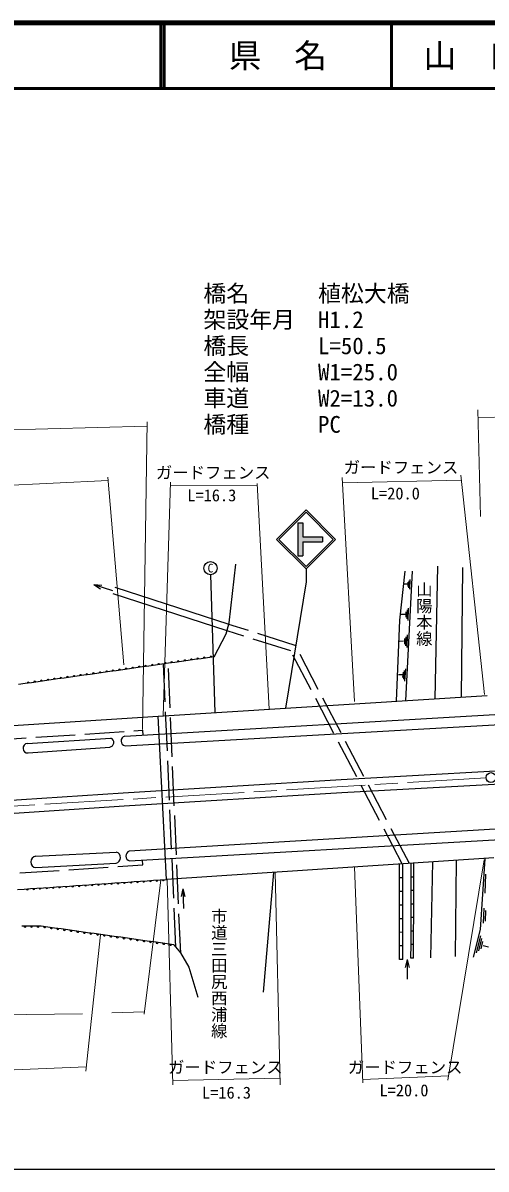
# Model space of a CAD drawing. Units: millimetres, scale not verified. Extents: x 40000 to 680000, y 20000 to 380000.
# Drawn here: x 276703 to 347427, y 205000 to 380000 of the extents above; entities that cross this region are included whole.
import ezdxf
from ezdxf.enums import TextEntityAlignment as Align

# ---------------------------------------------------------------- set-up
doc = ezdxf.new("R2010")
doc.units = ezdxf.units.MM
doc.header["$LTSCALE"] = 1000
doc.linetypes.add('CHAIN', pattern=[18.5, 12, -1.5, 3.5, -1.5])
doc.linetypes.add('DASHED', pattern=[7.5, 6, -1.5])
for name, color, linetype, lineweight in [('M-BGD', 7, 'Continuous', 25), ('M-BGD-EXST', 7, 'Continuous', 25), ('M-BMK', 2, 'CHAIN', 13), ('M-BMK-SRVR', 3, 'Continuous', 25), ('M-STR-HTXT', 7, 'Continuous', 13), ('M-STR-STR1', 1, 'Continuous', 25), ('M-STR-STRC', 7, 'Continuous', 25), ('M-TTL', 2, 'Continuous', 140), ('M-TTL-BAND', 7, 'Continuous', 25), ('M-TTL-LINE', 7, 'Continuous', 50)]:
    doc.layers.add(name, color=color, linetype=linetype, lineweight=lineweight)
doc.layers.add('M-BMK-HTXT', color=7, linetype='Continuous')
doc.layers.add('M-TTL-TXT', color=7, linetype='Continuous')
doc.styles.add('@ＭＳ ゴシック', font='')
doc.styles.add('ＭＳ ゴシック', font='')
doc.styles.get('@ＭＳ ゴシック').set_extended_font_data('@MS Gothic')
doc.styles.get('ＭＳ ゴシック').set_extended_font_data('MS Gothic')

msp = doc.modelspace()

# ---------------------------------------------------------------- hatches: boundary and pattern name
at = {"layer": 'M-STR-STRC'}
msp.add_hatch(color=256, dxfattribs=at).paths.add_polyline_path([(318682, 303650), (319432, 303650), (319432, 301525), (322432, 301525), (322432, 300775), (319432, 300775), (319432, 298650), (318682, 298650)])

# ---------------------------------------------------------------- linework, layer by layer
at = {"layer": 'M-BGD'}
for p, q in [((336157, 296291), (335113, 276539)), ((339645, 276824), (340058, 297076)), ((343846, 296829), (343620, 277074)), ((287513, 294266), (288747, 294178)), ((287513, 294266), (288560, 293608)), ((287513, 294266), (290364, 293333)), ((335390, 294285), (334945, 294296)), ((335496, 294595), (335463, 293971)), ((335640, 294800), (335585, 293760)), ((335785, 295005), (335708, 293549)), ((307884, 287195), (290475, 292847)), ((308193, 288146), (290783, 293798)), ((335546, 290655), (335500, 288758)), ((335053, 289694), (334466, 289677)), ((335180, 290103), (335161, 289290)), ((335363, 290379), (335331, 289024)), ((334833, 285580), (334206, 285571)), ((334968, 285993), (334948, 285171)), ((335163, 286270), (335130, 284900)), ((335357, 286547), (335312, 284629)), ((295942, 281802), (294946, 281661)), ((296937, 281943), (295942, 281802)), ((297933, 282084), (296937, 281943)), ((298929, 282225), (297933, 282084)), ((299924, 282366), (298929, 282225)), ((300920, 282507), (299924, 282366)), ((301916, 282648), (300920, 282507)), ((302912, 282789), (301916, 282648)), ((303907, 282929), (302912, 282789)), ((304903, 283070), (303907, 282929)), ((305899, 283211), (304903, 283070)), ((283993, 280111), (282997, 279970)), ((284989, 280252), (283993, 280111)), ((285985, 280393), (284989, 280252)), ((286980, 280534), (285985, 280393)), ((287976, 280675), (286980, 280534)), ((288972, 280815), (287976, 280675)), ((289967, 280956), (288972, 280815)), ((290963, 281097), (289967, 280956)), ((291959, 281238), (290963, 281097)), ((292955, 281379), (291959, 281238)), ((293950, 281520), (292955, 281379)), ((294946, 281661), (293950, 281520)), ((334605, 280456), (334045, 280478)), ((334744, 280849), (334689, 280055)), ((334930, 281107), (334839, 279785)), ((335117, 281365), (334989, 279514)), ((277023, 279124), (276028, 278983)), ((278019, 279265), (277023, 279124)), ((279015, 279406), (278019, 279265)), ((280010, 279547), (279015, 279406)), ((281006, 279688), (280010, 279547)), ((282002, 279829), (281006, 279688)), ((282997, 279970), (282002, 279829)), ((292254, 271095), (361756, 275164)), ((207958, 268418), (297353, 274161)), ((292310, 269647), (361946, 273605)), ((277354, 269998), (290124, 270791)), ((277481, 268530), (289967, 269435)), ((362727, 257752), (292943, 253560)), ((292991, 252039), (362835, 256117)), ((278654, 252794), (290964, 253390)), ((342772, 237471), (342920, 252131)), ((278687, 251021), (290931, 251700)), ((313449, 231990), (315041, 250305)), ((334215, 249453), (334218, 251561)), ((334715, 249452), (334719, 251594)), ((335983, 249575), (335987, 251677)), ((336383, 249574), (336387, 251703)), ((338998, 237277), (339315, 251895)), ((287755, 248489), (288745, 248556)), ((288745, 248556), (289735, 248624)), ((289735, 248624), (290724, 248691)), ((290724, 248691), (291714, 248758)), ((291714, 248758), (292703, 248826)), ((292703, 248826), (293693, 248893)), ((293693, 248893), (294682, 248961)), ((294682, 248961), (295672, 249028)), ((295672, 249028), (296662, 249096)), ((296662, 249096), (297651, 249163)), ((297651, 249163), (298641, 249230)), ((334211, 247377), (334215, 249453)), ((334715, 249452), (334215, 249453)), ((334711, 247376), (334715, 249452)), ((335979, 247516), (335983, 249575)), ((336383, 249574), (335983, 249575)), ((336379, 247516), (336383, 249574)), ((347293, 247134), (347409, 250008)), ((275881, 247680), (276870, 247747)), ((276870, 247747), (277860, 247815)), ((277860, 247815), (278849, 247882)), ((278849, 247882), (279839, 247949)), ((279839, 247949), (280829, 248017)), ((280829, 248017), (281818, 248084)), ((281818, 248084), (282808, 248152)), ((282808, 248152), (283797, 248219)), ((283797, 248219), (284787, 248287)), ((284787, 248287), (285776, 248354)), ((285776, 248354), (286766, 248421)), ((286766, 248421), (287755, 248489)), ((301105, 247806), (300845, 246597)), ((301105, 247806), (301445, 246617)), ((301105, 247806), (301205, 244808)), ((334207, 245300), (334211, 247377)), ((334711, 247376), (334211, 247377)), ((334707, 245300), (334711, 247376)), ((335975, 245458), (335979, 247516)), ((336379, 247516), (335979, 247516)), ((336375, 245457), (336379, 247516)), ((334203, 243224), (334207, 245300)), ((334707, 245300), (334207, 245300)), ((334703, 243223), (334707, 245300)), ((335972, 243399), (335975, 245458)), ((336375, 245457), (335975, 245458)), ((336372, 243399), (336375, 245457)), ((335968, 241341), (335972, 243399)), ((336372, 243399), (335972, 243399)), ((336368, 241340), (336372, 243399)), ((347037, 242533), (347111, 244840)), ((347332, 242856), (347385, 244504)), ((277524, 242076), (276531, 242070)), ((278517, 242082), (277524, 242076)), ((279510, 242088), (278517, 242082)), ((280521, 241946), (279510, 242088)), ((281532, 241804), (280521, 241946)), ((282543, 241662), (281532, 241804)), ((283553, 241521), (282543, 241662)), ((284564, 241379), (283553, 241521)), ((334200, 241148), (334203, 243224)), ((334703, 243223), (334203, 243224)), ((334700, 241147), (334703, 243223)), ((285575, 241237), (284564, 241379)), ((286586, 241095), (285575, 241237)), ((287596, 240954), (286586, 241095)), ((288607, 240812), (287596, 240954)), ((289618, 240670), (288607, 240812)), ((290629, 240528), (289618, 240670)), ((291640, 240386), (290629, 240528)), ((292650, 240245), (291640, 240386)), ((293661, 240103), (292650, 240245)), ((294672, 239961), (293661, 240103)), ((295683, 239819), (294672, 239961)), ((296693, 239678), (295683, 239819)), ((334196, 239072), (334200, 241148)), ((334700, 241147), (334200, 241148)), ((334696, 239071), (334700, 241147)), ((335964, 239282), (335968, 241341)), ((336368, 241340), (335968, 241341)), ((336364, 239281), (336368, 241340)), ((345963, 238019), (346636, 240628)), ((346313, 238327), (346794, 240191)), ((346663, 238636), (346951, 239754)), ((297704, 239536), (296693, 239678)), ((298715, 239394), (297704, 239536)), ((299726, 239252), (298715, 239394)), ((334192, 236996), (334196, 239072)), ((334696, 239071), (334196, 239072)), ((334692, 236995), (334696, 239071)), ((335960, 237224), (335964, 239282)), ((336364, 239281), (335964, 239282)), ((336360, 237223), (336364, 239281)), ((346976, 239152), (347821, 238938)), ((334692, 236995), (334192, 236996)), ((335388, 236983), (335086, 235784)), ((335388, 236983), (335383, 233983)), ((335388, 236983), (335686, 235783)), ((336360, 237223), (335960, 237224))]:
    msp.add_line(p, q, dxfattribs=at)
at = {"layer": 'M-BGD', "linetype": 'DASHED'}
for p, q in [((300053, 238863), (298184, 282119)), ((300791, 237983), (298881, 282218)), ((294972, 271997), (295015, 271256)), ((295017, 251460), (294976, 252155))]:
    msp.add_line(p, q, dxfattribs=at)
at = {"layer": 'M-BGD'}
for points in [[(305899, 283211), (307756, 286714), (308205, 288401), (309204, 297379)], [(333763, 276454), (334253, 288828), (335060, 296291)], [(132191, 257092), (143015, 255733), (151064, 255218), (159609, 255068), (176313, 255262), (203963, 256733), (248499, 259582), (292024, 262433), (325309, 264483), (359759, 266393), (397929, 268483), (433901, 269925), (433725, 269918)], [(131941, 254995), (142837, 253740), (150983, 253219), (159603, 253067), (176378, 253263), (204080, 254736), (248628, 257586), (292151, 260437), (325426, 262486), (359869, 264396), (398024, 266486), (433981, 267927), (444702, 268529)], [(347220, 252361), (346541, 241574), (345438, 237354)], [(299726, 239252), (300782, 237994), (302017, 235837), (303399, 231231)]]:
    msp.add_lwpolyline(points, dxfattribs=at)
at = {"layer": 'M-BGD', "linetype": 'DASHED'}
for points in [[(334630, 251588), (317599, 284128), (307884, 287195)], [(335721, 251659), (318294, 284957), (308142, 288162)], [(207958, 268418), (211318, 266550), (294972, 271997)], [(191178, 242150), (193924, 244759), (295017, 251460)]]:
    msp.add_lwpolyline(points, dxfattribs=at)
at = {"layer": 'M-BGD'}
for centre, radius, start, end in [((295446, 281713), 169, 14.40169, 181.71154), ((296442, 281854), 169, 14.40169, 181.71154), ((297438, 281995), 169, 14.40282, 181.70655), ((298434, 282136), 169, 14.39788, 181.71197), ((299429, 282277), 169, 14.40287, 181.70989), ((300425, 282418), 169, 14.40169, 181.71154), ((301421, 282559), 169, 14.40169, 181.71154), ((302416, 282700), 169, 14.40169, 181.71154), ((303412, 282841), 169, 14.40164, 181.70821), ((304408, 282981), 169, 14.39788, 181.71197), ((305403, 283122), 169, 14.40169, 181.71154), ((282502, 279881), 169, 14.40169, 181.71154), ((283498, 280022), 169, 14.40287, 181.70989), ((284494, 280163), 169, 14.40169, 181.71154), ((285489, 280304), 169, 14.40164, 181.70821), ((286485, 280445), 169, 14.39788, 181.71197), ((287481, 280586), 169, 14.40169, 181.71154), ((288476, 280727), 169, 14.40169, 181.71154), ((289472, 280867), 169, 14.40169, 181.71154), ((290468, 281008), 169, 14.40287, 181.70989), ((291464, 281149), 169, 14.40164, 181.70821), ((292459, 281290), 169, 14.39735, 181.7125), ((293455, 281431), 169, 14.40169, 181.71154), ((294451, 281572), 169, 14.40169, 181.71154), ((277524, 279176), 169, 14.40169, 181.71154), ((278519, 279317), 169, 14.40169, 181.71154), ((279515, 279458), 169, 14.40164, 181.70821), ((280511, 279599), 169, 14.39788, 181.71197), ((281507, 279740), 169, 14.40287, 181.70989), ((277452, 269267), 738, 97.61752, 272.29411), ((289874, 270133), 704, 277.55029, 69.22662), ((292426, 270376), 739, 103.49281, 260.90615), ((278794, 251910), 895, 99.01239, 263.12955), ((290731, 252550), 872, 283.20548, 74.5476), ((293219, 252808), 802, 110.18804, 253.46021), ((288249, 248539), 166, 189.45509, 358.33906), ((289239, 248606), 166, 189.45656, 358.33736), ((290228, 248673), 166, 189.45656, 358.33736), ((291218, 248741), 166, 189.45509, 358.33906), ((292207, 248808), 166, 189.45509, 358.33906), ((293197, 248876), 166, 189.45509, 358.33906), ((294187, 248943), 166, 189.45656, 358.33736), ((295176, 249011), 166, 189.4603, 358.33707), ((296166, 249078), 166, 189.45883, 358.33878), ((297155, 249145), 166, 189.45883, 358.33878), ((298145, 249213), 166, 189.45883, 358.33878), ((277364, 247797), 166, 189.45509, 358.33906), ((278354, 247864), 166, 189.45509, 358.33906), ((279343, 247932), 166, 189.45656, 358.33736), ((280333, 247999), 166, 189.45509, 358.33906), ((281322, 248067), 166, 189.45509, 358.33906), ((282312, 248134), 166, 189.45883, 358.33878), ((283301, 248201), 166, 189.45883, 358.33878), ((284291, 248269), 166, 189.4603, 358.33707), ((285281, 248336), 166, 189.4603, 358.33707), ((286270, 248404), 166, 189.45883, 358.33878), ((287260, 248471), 166, 189.45509, 358.33906), ((277028, 242090), 166, 185.95749, 354.70024), ((278021, 242095), 166, 185.96129, 354.69644), ((279014, 242101), 166, 185.96129, 354.69644), ((280019, 242038), 172, 179.20642, 344.82727), ((281029, 241896), 172, 179.20642, 344.82727), ((282040, 241754), 172, 179.20589, 344.8278), ((283051, 241613), 172, 179.20805, 344.82612), ((284062, 241471), 172, 179.20642, 344.82727), ((285073, 241329), 172, 179.20642, 344.82727), ((286083, 241187), 172, 179.20805, 344.82612), ((287094, 241046), 172, 179.20311, 344.82725), ((288105, 240904), 172, 179.20311, 344.82725), ((289116, 240762), 172, 179.20258, 344.82778), ((290126, 240620), 172, 179.20473, 344.82609), ((291137, 240479), 172, 179.20642, 344.82727), ((292148, 240337), 172, 179.20642, 344.82727), ((293159, 240195), 172, 179.20589, 344.8278), ((294169, 240053), 172, 179.20805, 344.82612), ((295180, 239912), 172, 179.20642, 344.82727), ((296191, 239770), 172, 179.20642, 344.82727), ((297202, 239628), 172, 179.20589, 344.8278), ((298213, 239486), 172, 179.20642, 344.82727), ((299223, 239345), 172, 179.20311, 344.82725)]:
    msp.add_arc(centre, radius, start, end, dxfattribs=at)
at = {"layer": 'M-BGD-EXST'}
msp.add_line((306037, 274694), (305405, 295743), dxfattribs=at)
msp.add_circle((305348, 296753), 1000, dxfattribs=at)
at = {"layer": 'M-BMK'}
msp.add_line((347420, 264733), (249136, 258846), dxfattribs=at)
at = {"layer": 'M-BMK-SRVR'}
msp.add_circle((348168, 264778), 750, dxfattribs=at)
at = {"layer": 'M-STR-HTXT'}
for p, q in [((527307, 322669), (346215, 319770)), ((346593, 304661), (346187, 320905)), ((295676, 319096), (294951, 272101)), ((295666, 318444), (155532, 314507)), ((289702, 310110), (220104, 306749)), ((289655, 310667), (292087, 281993)), ((298097, 274226), (299231, 309887)), ((327320, 276371), (325451, 310572)), ((325493, 309794), (343679, 310182)), ((343594, 310973), (347204, 277467)), ((299215, 309364), (312490, 309403)), ((312477, 309653), (314326, 275198)), ((347142, 252241), (341590, 218572)), ((315960, 217857), (315212, 250316)), ((328613, 218154), (327310, 251108)), ((297751, 249165), (295242, 228650)), ((299586, 217842), (298748, 249237)), ((286303, 219936), (288528, 240763)), ((285806, 228703), (207167, 227912)), ((290278, 228870), (295285, 229007)), ((286375, 220607), (141699, 214654)), ((299569, 218504), (315937, 218869)), ((328592, 218668), (341697, 219225))]:
    msp.add_line(p, q, dxfattribs=at)
at = {"layer": 'M-STR-STR1'}
for p, q in [((297353, 274161), (347611, 277326)), ((298641, 249230), (297353, 274161)), ((348636, 252505), (298641, 249230))]:
    msp.add_line(p, q, dxfattribs=at)
at = {"layer": 'M-STR-STRC'}
for p, q in [((315433, 301151), (319933, 305651)), ((315787, 301151), (319933, 305298)), ((324433, 301151), (319933, 305651)), ((324080, 301151), (319933, 305298)), ((318682, 303650), (318682, 298650)), ((318682, 303650), (319432, 303650)), ((319432, 303650), (319432, 301525)), ((315433, 301151), (319933, 296650)), ((315787, 301151), (319933, 297004)), ((319432, 301525), (322432, 301525)), ((319933, 297004), (324080, 301151)), ((319933, 296651), (324433, 301151)), ((322432, 301525), (322432, 300775)), ((319432, 300775), (322432, 300775)), ((319432, 300775), (319432, 298650)), ((318682, 298650), (319432, 298650)), ((319933, 296650), (319933, 294650)), ((319933, 294650), (316817, 275354))]:
    msp.add_line(p, q, dxfattribs=at)
at = {"layer": 'M-TTL'}
msp.add_line((680000, 380000), (40000, 380000), dxfattribs=at)
at = {"layer": 'M-TTL-BAND'}
msp.add_line((40000, 205000), (579000, 205000), dxfattribs=at)
at = {"layer": 'M-TTL-LINE'}
for p, q in [((297750, 380000), (297750, 370000)), ((298250, 380000), (298250, 370000)), ((333000, 380000), (333000, 370000)), ((40000, 370000), (680000, 370000))]:
    msp.add_line(p, q, dxfattribs=at)

# ---------------------------------------------------------------- texts
at = {"layer": 'M-BGD-EXST', "style": 'ＭＳ ゴシック'}
msp.add_text('C', height=1320, dxfattribs=at).set_placement((305348, 296753), align=Align.MIDDLE_CENTER)
at = {"layer": 'M-BMK-HTXT', "style": '@ＭＳ ゴシック'}
for s, p in [('山陽本線', (336495, 294750)), ('市道三田尻西浦線', (305186, 244867))]:
    msp.add_text(s, height=1833, rotation=270, dxfattribs=at).set_placement(p, align=Align.BOTTOM_LEFT)
at = {"layer": 'M-STR-HTXT', "style": 'ＭＳ ゴシック'}
for s, p in [('橋名\u3000\u3000\u3000植松大橋', (304261, 339985)), ('架設年月\u3000H1.2', (304261, 335985)), ('橋長\u3000\u3000\u3000L=50.5', (304261, 331985)), ('全幅\u3000\u3000\u3000W1=25.0', (304261, 327985)), ('車道\u3000\u3000\u3000W2=13.0', (304261, 323985)), ('橋種\u3000\u3000\u3000PC', (304261, 319985))]:
    msp.add_text(s, height=2566, dxfattribs=at).set_placement(p, align=Align.TOP_LEFT)
for s, p in [('ガードフェンス', (334441, 312136)), ('ガードフェンス', (305760, 311341)), ('L=16.3', (305543, 307873)), ('L=20.0', (333574, 308162)), ('ガードフェンス', (307616, 220542)), ('ガードフェンス', (335064, 220542)), ('L=16.3', (307792, 216671)), ('L=20.0', (334888, 217023))]:
    msp.add_text(s, height=1833, dxfattribs=at).set_placement(p, align=Align.MIDDLE_CENTER)
at = {"layer": 'M-TTL-TXT', "style": 'ＭＳ ゴシック'}
for s, p in [('県\u3000名', (315625, 375000)), ('山\u3000口\u3000県', (350375, 375000))]:
    msp.add_text(s, height=3666, dxfattribs=at).set_placement(p, align=Align.MIDDLE_CENTER)

doc.saveas('drawing.dxf')
